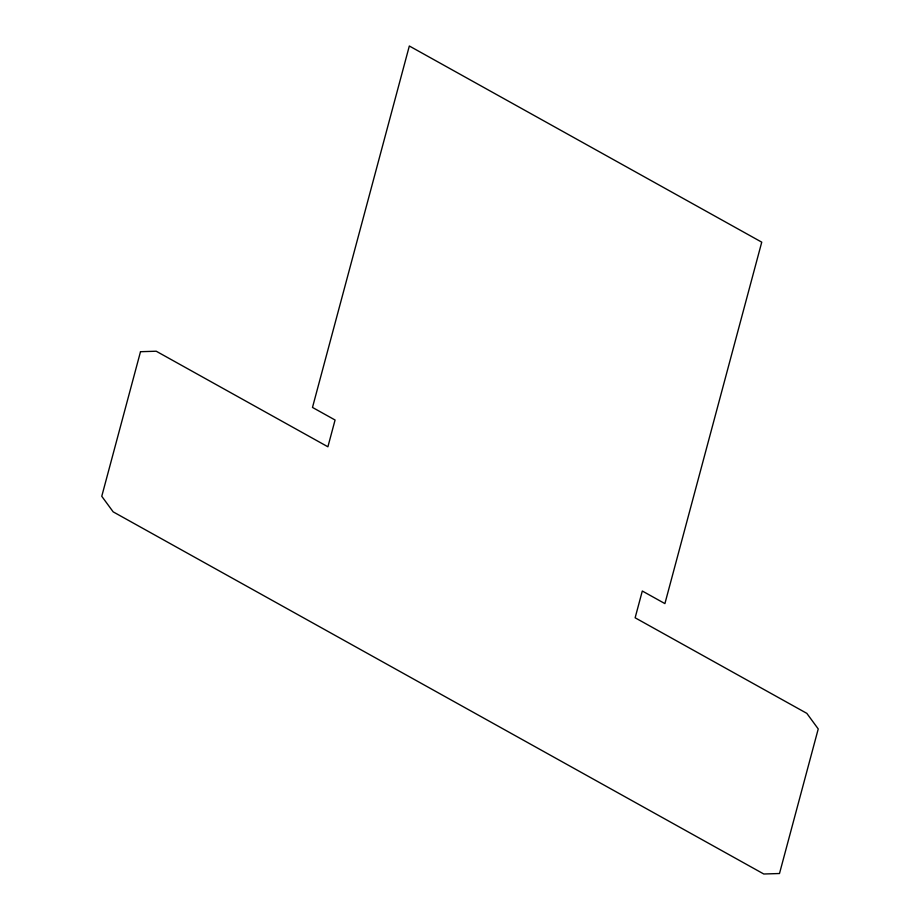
<?xml version="1.0" encoding="UTF-8"?>
<svg xmlns="http://www.w3.org/2000/svg" width="920" height="920" viewBox="0 0 920 920"><rect width="100%" height="100%" fill="white"/><g stroke="black" fill="none" stroke-linecap="round" stroke-linejoin="round"><path stroke-width="1.38" d="M140.507 351.704L101.763 496.282L113.171 511.853L763.784 874L779.493 873.517L818.236 728.939L806.828 713.356L635.133 617.792L642.309 591.019L664.907 603.601L761.748 242.167L409.331 46L312.49 407.433L335.075 420.014L327.899 446.786L156.216 351.221L140.507 351.704"/></g></svg>
